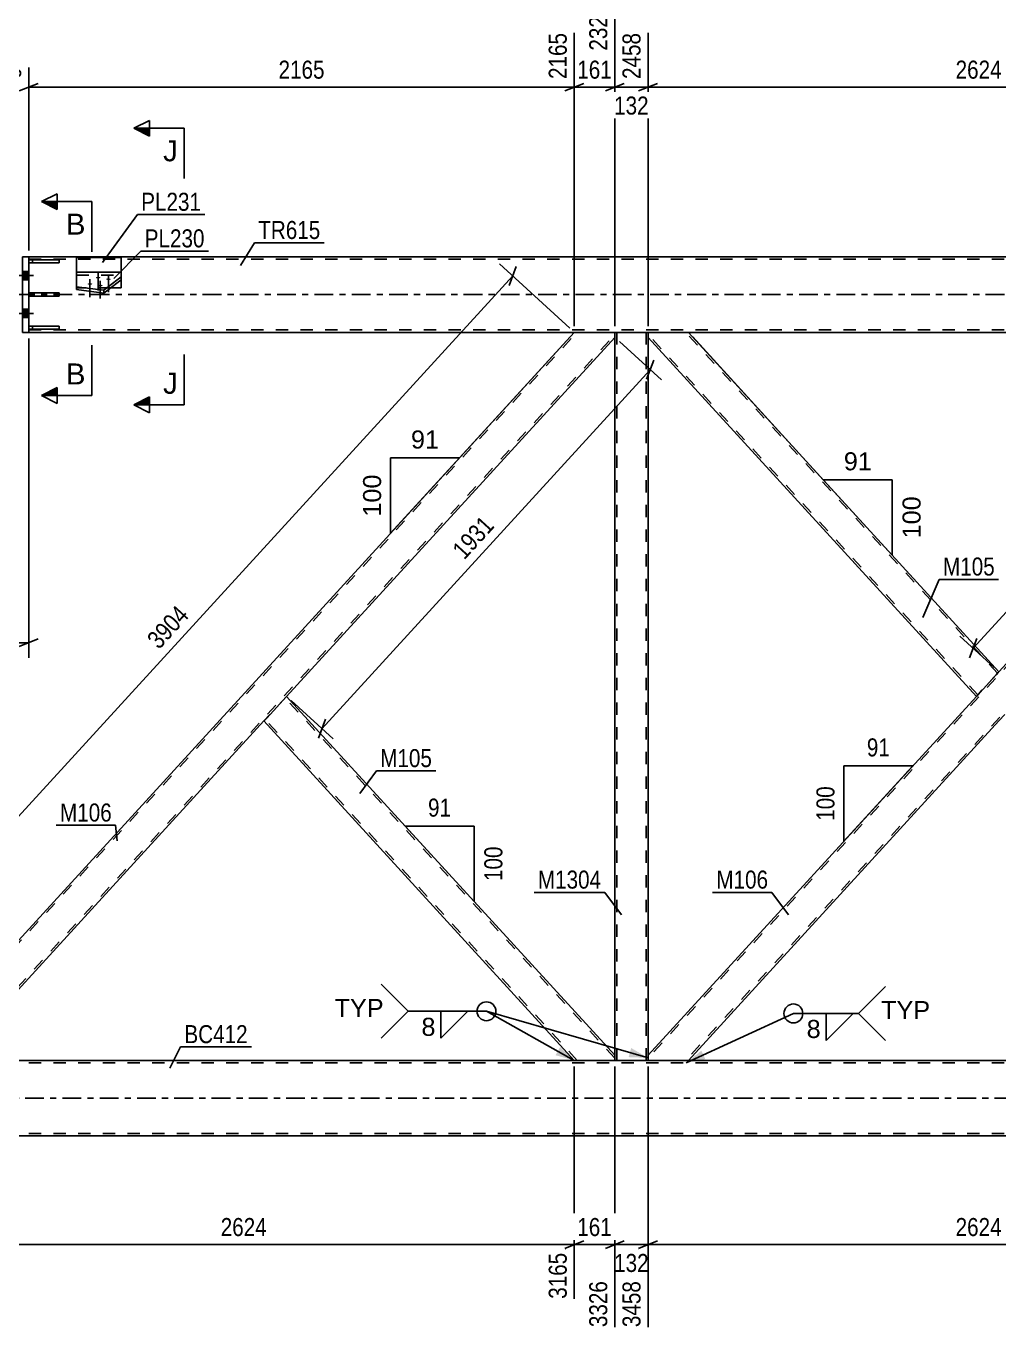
# Model space of a CAD drawing. Header units: millimetres. Extents: x -92 to 749, y -446 to 148.
# Drawn here: x -0.4 to 154, y -164.6 to 42.6 of the extents above; entities that cross this region are included whole.
import ezdxf

# ---------------------------------------------------------------- set-up
doc = ezdxf.new("R2010")
doc.units = ezdxf.units.MM
doc.linetypes.add('DXK_LINE_DOT2', pattern=[3.9198, 1.9599, -1.9599])
doc.linetypes.add('DXK_LINE_DOT3', pattern=[5.9187, 2.979, -0.9799, 0.9799, -0.9799])
doc.styles.add('Arial', font='ARIAL.TTF', dxfattribs={"height": 0.2})
doc.styles.add('Arial Narrow', font='ARIALN.TTF', dxfattribs={"height": 0.2})

# ---------------------------------------------------------------- blocks, each defined once
blk = doc.blocks.new('Part-122567614-2111 - 1912')
at = {"color": 7, "linetype": 'DXK_LINE_DOT2'}
for p, q in [((4.8, 0.25), (0, 0.25)), ((0, 0.25), (0, -0.23)), ((0.6, -0.23), (0.6, 0.25)), ((4.8, -0.23), (4.8, 0.25)), ((0, -0.23), (4.8, -0.23))]:
    blk.add_line(p, q, dxfattribs=at)
blk = doc.blocks.new('Part-122567614-2250 - 1912')
at = {"color": 7, "linetype": 'DXK_LINE_DOT2'}
for p, q in [((98.31, -6), (93.03, -6)), ((93.03, -6.8), (93.03, -6)), ((93.35, -121.6), (93.35, -6)), ((97.99, -121.6), (97.99, -6)), ((98.31, -6.8), (98.31, -6)), ((93.03, -121.6), (93.03, -120.8)), ((98.31, -121.6), (93.03, -121.6)), ((98.31, -121.6), (98.31, -120.8))]:
    blk.add_line(p, q, dxfattribs=at)
at = {"color": 2, "linetype": 'Continuous'}
for p, q in [((93.03, -120.8), (93.03, -6.8)), ((98.31, -120.8), (98.31, -6.8))]:
    blk.add_line(p, q, dxfattribs=at)
blk = doc.blocks.new('Part-122567614-2093 - 1912')
at = {"color": 2, "linetype": 'Continuous'}
for p, q in [((578.17, 6), (0, 6)), ((205.83, -6), (0, -6))]:
    blk.add_line(p, q, dxfattribs=at)
at = {"color": 7, "linetype": 'DXK_LINE_DOT2'}
for p, q in [((0, -6), (0, 6)), ((578.17, 5.6), (0, 5.6)), ((578.17, -5.6), (0, -5.6))]:
    blk.add_line(p, q, dxfattribs=at)
at = {"color": 7, "linetype": 'DXK_LINE_DOT3'}
blk.add_line((-2, 0), (578.17, 0), dxfattribs=at)
blk = doc.blocks.new('Bolt-122567614-2070 - 1912')
at = {"linetype": 'Continuous'}
for points in [[(-1, 3.66), (-1, 2.34), (0, 2.34), (0, 3.66)], [(-1, 3.66), (-1, 2.34), (0, 2.34), (0, 3.66)], [(-1, -2.34), (-1, -3.66), (0, -3.66), (0, -2.34)], [(-1, -2.34), (-1, -3.66), (0, -3.66), (0, -2.34)]]:
    blk.add_hatch(color=1, dxfattribs=at).paths.add_polyline_path(points)
at = {"color": 1, "linetype": 'Continuous'}
for p, q in [((0.76, 3), (-4, 3)), ((0.76, 3), (-4, 3)), ((0, 3.66), (-1, 3.66)), ((0, 3.66), (-1, 3.66)), ((0, 2.34), (-1, 2.34)), ((0, 2.34), (-1, 2.34)), ((0.76, -3), (-4, -3)), ((0.76, -3), (-4, -3)), ((0, -2.34), (-1, -2.34)), ((0, -2.34), (-1, -2.34)), ((0, -3.66), (-1, -3.66)), ((0, -3.66), (-1, -3.66))]:
    blk.add_line(p, q, dxfattribs=at)
blk = doc.blocks.new('Part-122567614-2108 - 1912')
at = {"color": 2, "linetype": 'Continuous'}
for p, q in [((578.17, -121.6), (-40, -121.6)), ((196.41, -133.6), (-14.5, -133.6))]:
    blk.add_line(p, q, dxfattribs=at)
at = {"color": 7, "linetype": 'DXK_LINE_DOT2'}
for p, q in [((578.17, -122), (-40, -122)), ((578.17, -133.2), (-40, -133.2))]:
    blk.add_line(p, q, dxfattribs=at)
at = {"color": 7, "linetype": 'DXK_LINE_DOT3'}
blk.add_line((-42, -127.6), (578.17, -127.6), dxfattribs=at)
blk = doc.blocks.new('Part-122567614-2109 - 1912')
at = {"color": 7, "linetype": 'DXK_LINE_DOT2'}
for p, q in [((4.8, -5.01), (0, -5.01)), ((0, -5.01), (0, -5.49)), ((0, -5.49), (4.8, -5.49)), ((0.6, -5.49), (0.6, -5.01)), ((4.8, -5.49), (4.8, -5.01))]:
    blk.add_line(p, q, dxfattribs=at)
blk = doc.blocks.new('Part-122567614-2110 - 1912')
at = {"color": 7, "linetype": 'DXK_LINE_DOT2'}
for p, q in [((4.8, 5.51), (0, 5.51)), ((0, 5.51), (0, 5.03)), ((0, 5.03), (4.8, 5.03)), ((0.6, 5.03), (0.6, 5.51)), ((4.8, 5.03), (4.8, 5.51))]:
    blk.add_line(p, q, dxfattribs=at)
blk = doc.blocks.new('Part-122567614-2112 - 1912')
at = {"color": 2, "linetype": 'Continuous'}
for p, q in [((0, -5.49), (0, -5.01)), ((0, -5.01), (4.8, -5.01)), ((4.8, -5.49), (0, -5.49)), ((4.8, -5.01), (4.8, -5.49))]:
    blk.add_line(p, q, dxfattribs=at)
at = {"color": 7, "linetype": 'DXK_LINE_DOT2'}
blk.add_line((0.6, -5.49), (0.6, -5.01), dxfattribs=at)
blk = doc.blocks.new('Part-122567614-2113 - 1912')
at = {"color": 2, "linetype": 'Continuous'}
for p, q in [((0, 5.51), (4.8, 5.51)), ((0, 5.51), (0, 5.03)), ((4.8, 5.03), (0, 5.03)), ((4.8, 5.51), (4.8, 5.03))]:
    blk.add_line(p, q, dxfattribs=at)
at = {"color": 7, "linetype": 'DXK_LINE_DOT2'}
blk.add_line((0.6, 5.03), (0.6, 5.51), dxfattribs=at)
blk = doc.blocks.new('Part-122567614-2114 - 1912')
at = {"color": 2, "linetype": 'Continuous'}
for p, q in [((0, 0.25), (4.8, 0.25)), ((0, 0.25), (0, -0.23)), ((4.8, 0.25), (4.8, -0.23)), ((4.8, -0.23), (0, -0.23))]:
    blk.add_line(p, q, dxfattribs=at)
at = {"color": 7, "linetype": 'DXK_LINE_DOT2'}
blk.add_line((0.6, -0.23), (0.6, 0.25), dxfattribs=at)
blk = doc.blocks.new('Part-122567614-2179 - 1912')
at = {"color": 2, "linetype": 'Continuous'}
for p, q in [((-1, -6), (-1, 6)), ((0, 6), (-1, 6)), ((0, -6), (0, 6)), ((-1, -6), (0, -6))]:
    blk.add_line(p, q, dxfattribs=at)
blk = doc.blocks.new('Part-122567614-2224 - 1912')
at = {"color": 2, "linetype": 'Continuous'}
for p, q in [((37.77, -67.24), (40.91, -63.8)), ((93.03, -120.8), (40.91, -63.8)), ((37.33, -67.71), (37.77, -67.24)), ((86.6, -121.6), (37.33, -67.71)), ((93.03, -121.6), (93.03, -120.8))]:
    blk.add_line(p, q, dxfattribs=at)
at = {"color": 7, "linetype": 'DXK_LINE_DOT2'}
for p, q in [((93.03, -121.27), (40.69, -64.04)), ((37.37, -67.68), (37.77, -67.24)), ((37.55, -67.48), (37.57, -67.46)), ((87.04, -121.6), (37.55, -67.48)), ((93.03, -121.6), (86.6, -121.6)), ((93.03, -121.6), (93.03, -121.57))]:
    blk.add_line(p, q, dxfattribs=at)
blk = doc.blocks.new('Part-122567614-2295 - 1912')
at = {"color": 2, "linetype": 'Continuous'}
for p, q in [((98.31, -6.8), (98.31, -6)), ((154, -59.89), (104.73, -6)), ((150.42, -63.8), (98.31, -6.8)), ((153.87, -60.03), (153.57, -60.36)), ((154, -59.89), (153.87, -60.03)), ((153.57, -60.36), (150.42, -63.8))]:
    blk.add_line(p, q, dxfattribs=at)
at = {"color": 7, "linetype": 'DXK_LINE_DOT2'}
for p, q in [((104.73, -6), (98.31, -6)), ((153.78, -60.12), (104.3, -6)), ((150.64, -63.56), (98.31, -6.33)), ((153.87, -60.03), (153.78, -60.12)), ((153.73, -60.18), (153.57, -60.36)), ((150.64, -63.56), (150.66, -63.54))]:
    blk.add_line(p, q, dxfattribs=at)
blk = doc.blocks.new('Part-122567614-2300 - 1912')
at = {"color": 7, "linetype": 'DXK_LINE_DOT2'}
for p, q in [((203.7, -6), (98.31, -121.27)), ((209.69, -6), (203.27, -6)), ((209.69, -6.71), (209.69, -6)), ((209.69, -6.33), (104.3, -121.6)), ((154, -59.89), (150.42, -63.8)), ((157.58, -63.8), (154, -67.71)), ((98.31, -121.41), (98.31, -121.39)), ((104.73, -121.6), (98.31, -121.6))]:
    blk.add_line(p, q, dxfattribs=at)
at = {"color": 2, "linetype": 'Continuous'}
for p, q in [((203.27, -6), (154, -59.89)), ((209.69, -6.8), (157.58, -63.8)), ((209.69, -6.73), (209.69, -6.71)), ((209.69, -6.8), (209.69, -6.73)), ((150.42, -63.8), (98.31, -120.8)), ((154, -67.71), (104.73, -121.6)), ((98.31, -121.6), (98.31, -120.8))]:
    blk.add_line(p, q, dxfattribs=at)
blk = doc.blocks.new('Part-122567614-2305 - 1912')
at = {"color": 2, "linetype": 'Continuous'}
for p, q in [((-18.36, -120.8), (86.6, -6)), ((93.03, -6), (93.03, -6.8)), ((93.03, -6.8), (40.91, -63.8)), ((-11.94, -121.6), (37.33, -67.71)), ((-18.36, -121.6), (-18.36, -120.8))]:
    blk.add_line(p, q, dxfattribs=at)
at = {"color": 7, "linetype": 'DXK_LINE_DOT2'}
for p, q in [((-18.36, -121.27), (87.04, -6)), ((93.03, -6), (86.6, -6)), ((-12.37, -121.6), (93.03, -6.33)), ((40.91, -63.8), (37.33, -67.71)), ((-18.36, -121.6), (-11.94, -121.6))]:
    blk.add_line(p, q, dxfattribs=at)
blk = doc.blocks.new('Part-122567614-2335 - 1912')
at = {"color": 2, "linetype": 'Continuous'}
for p, q in [((14.66, 3.53), (7.57, 3.53)), ((7.57, 3.53), (7.57, 0.78)), ((11.92, 0.68), (14.66, 2.81)), ((14.66, 2.35), (11.92, 0.23)), ((14.66, 3.53), (14.66, 2.35)), ((7.57, 1.24), (11.92, 0.68)), ((11.92, 0.23), (7.57, 0.78)), ((11.92, 0.68), (11.92, 0.23))]:
    blk.add_line(p, q, dxfattribs=at)
at = {"color": 7, "linetype": 'DXK_LINE_DOT2'}
blk.add_line((7.57, 3.08), (14.66, 3.08), dxfattribs=at)
blk = doc.blocks.new('Part-122567614-2338 - 1912')
at = {"color": 2, "linetype": 'Continuous'}
for p, q in [((7.57, 5.89), (7.57, 3.53)), ((14.66, 5.89), (7.57, 5.89)), ((14.66, 5.89), (14.66, 3.53)), ((14.66, 2.35), (14.66, 1.09)), ((14.66, 1.09), (13.03, 1.09))]:
    blk.add_line(p, q, dxfattribs=at)
at = {"color": 7, "linetype": 'DXK_LINE_DOT2'}
for p, q in [((7.57, 3.53), (7.57, 1.09)), ((14.66, 3.53), (14.66, 2.35)), ((13.03, 1.09), (7.57, 1.09))]:
    blk.add_line(p, q, dxfattribs=at)
blk = doc.blocks.new('Bolt-122567614-2339 - 1912')
at = {"linetype": 'Continuous'}
for points in [[(11, 2.56), (10.93, 2.56), (10.86, 2.57), (10.79, 2.58), (10.74, 2.6), (10.69, 2.62), (10.66, 2.65), (10.65, 2.67), (10.65, 2.7), (10.66, 2.72), (10.69, 2.75), (10.74, 2.77), (10.79, 2.78), (10.86, 2.8), (10.93, 2.8), (11, 2.81), (11.08, 2.8), (11.15, 2.8), (11.22, 2.78), (11.27, 2.77), (11.32, 2.75), (11.35, 2.72), (11.36, 2.7), (11.36, 2.67), (11.35, 2.65), (11.32, 2.62), (11.27, 2.6), (11.22, 2.58), (11.15, 2.57), (11.08, 2.56)], [(12.65, 2.31), (12.58, 2.32), (12.5, 2.32), (12.44, 2.34), (12.38, 2.35), (12.34, 2.37), (12.31, 2.4), (12.29, 2.42), (12.29, 2.45), (12.31, 2.47), (12.34, 2.5), (12.38, 2.52), (12.44, 2.54), (12.5, 2.55), (12.58, 2.56), (12.65, 2.56), (12.73, 2.56), (12.8, 2.55), (12.86, 2.54), (12.92, 2.52), (12.96, 2.5), (12.99, 2.47), (13.01, 2.45), (13.01, 2.42), (12.99, 2.4), (12.96, 2.37), (12.92, 2.35), (12.86, 2.34), (12.8, 2.32), (12.73, 2.32)], [(9.71, 1.56), (9.64, 1.56), (9.57, 1.57), (9.5, 1.58), (9.45, 1.6), (9.4, 1.62), (9.37, 1.64), (9.36, 1.67), (9.36, 1.7), (9.37, 1.72), (9.4, 1.74), (9.45, 1.76), (9.5, 1.78), (9.57, 1.79), (9.64, 1.8), (9.71, 1.81), (9.79, 1.8), (9.86, 1.79), (9.93, 1.78), (9.98, 1.76), (10.03, 1.74), (10.06, 1.72), (10.07, 1.7), (10.07, 1.67), (10.06, 1.64), (10.03, 1.62), (9.98, 1.6), (9.93, 1.58), (9.86, 1.57), (9.79, 1.56)], [(11.36, 1.31), (11.29, 1.31), (11.21, 1.32), (11.15, 1.33), (11.09, 1.35), (11.05, 1.37), (11.02, 1.4), (11, 1.42), (11, 1.45), (11.02, 1.47), (11.05, 1.5), (11.09, 1.52), (11.15, 1.53), (11.21, 1.55), (11.29, 1.55), (11.36, 1.56), (11.44, 1.55), (11.51, 1.55), (11.57, 1.53), (11.63, 1.52), (11.67, 1.5), (11.7, 1.47), (11.72, 1.45), (11.72, 1.42), (11.7, 1.4), (11.67, 1.37), (11.63, 1.35), (11.57, 1.33), (11.51, 1.32), (11.44, 1.31)]]:
    blk.add_hatch(color=1, dxfattribs=at).paths.add_polyline_path(points)
at = {"color": 1, "linetype": 'Continuous'}
for p, q in [((9.71, 2.43), (9.71, -0.39)), ((11, 3.44), (11, 0.62)), ((11.36, 2.19), (11.36, -0.63)), ((12.65, 3.19), (12.65, 0.37))]:
    blk.add_line(p, q, dxfattribs=at)
blk = doc.blocks.new('StraightDimension-122567614-2724 - 1912')
at = {"color": 7, "linetype": 'Continuous'}
for p, q in [((0, -7), (0, -57.68)), ((-40, -115.8), (-40, -52.43)), ((-38.5, -54.68), (-41.5, -55.88)), ((-40, -55.28), (0, -55.28)), ((-1.5, -55.88), (1.5, -54.68))]:
    blk.add_line(p, q, dxfattribs=at)
at = {"color": 0}
blk.add_wipeout([(-15.74, -54.53), (-15.74, -50.33), (-24.26, -50.33), (-24.26, -54.53)], dxfattribs=at)
at = {"color": 3, "style": 'Arial Narrow'}
blk.add_text('1000', height=2.863, dxfattribs=at).set_placement((-23.66, -53.93))
blk = doc.blocks.new('StraightDimension-122567614-7625 - 1912')
at = {"color": 7, "linetype": 'Continuous'}
for p, q in [((-18.36, -122.6), (-18.36, -157.63)), ((86.6, -122.6), (86.6, -159.46)), ((-16.86, -150.25), (-19.86, -151.45)), ((-18.36, -150.85), (86.6, -150.85)), ((85.1, -151.45), (88.1, -150.25))]:
    blk.add_line(p, q, dxfattribs=at)
at = {"color": 0}
blk.add_wipeout([(38.38, -150.1), (38.38, -145.9), (29.87, -145.9), (29.87, -150.1)], dxfattribs=at)
at = {"color": 0, "linetype": 'Continuous'}
blk.add_wipeout([(86, -151.55), (81.8, -151.55), (81.8, -160.06), (86, -160.06)], dxfattribs=at)
at = {"color": 3, "style": 'Arial Narrow'}
blk.add_text('2624', height=2.863, dxfattribs=at).set_placement((30.47, -149.5))
at = {"color": 3, "linetype": 'Continuous', "style": 'Arial Narrow'}
blk.add_text('3165', height=2.863, rotation=90.0002, dxfattribs=at).set_placement((85.4, -159.46))
blk = doc.blocks.new('StraightDimension-122567614-7253 - 1912')
at = {"color": 7, "linetype": 'Continuous'}
for p, q in [((93.03, -5), (93.03, 46.04)), ((86.6, -5), (86.6, 41.54)), ((85.1, 32.33), (88.1, 33.53)), ((94.53, 33.53), (91.53, 32.33)), ((86.6, 32.93), (93.03, 32.93))]:
    blk.add_line(p, q, dxfattribs=at)
at = {"color": 0}
blk.add_wipeout([(93.16, 33.68), (93.16, 37.88), (86.47, 37.88), (86.47, 33.68)], dxfattribs=at)
at = {"color": 0, "linetype": 'Continuous'}
blk.add_wipeout([(92.43, 46.64), (88.23, 46.64), (88.23, 38.13), (92.43, 38.13)], dxfattribs=at)
at = {"color": 3, "linetype": 'Continuous', "style": 'Arial Narrow'}
blk.add_text('2326', height=2.863, rotation=90.0002, dxfattribs=at).set_placement((91.83, 38.73))
at = {"color": 3, "style": 'Arial Narrow'}
blk.add_text('161', height=2.863, dxfattribs=at).set_placement((87.07, 34.28))
blk = doc.blocks.new('StraightDimension-122567614-7623 - 1912')
at = {"color": 7, "linetype": 'Continuous'}
for p, q in [((93.03, -122.6), (93.03, -163.96)), ((98.31, -122.6), (98.31, -163.96)), ((91.53, -151.45), (94.53, -150.25)), ((93.03, -150.85), (98.31, -150.85)), ((99.81, -150.25), (96.81, -151.45))]:
    blk.add_line(p, q, dxfattribs=at)
at = {"color": 0}
blk.add_wipeout([(99.01, -155.8), (99.01, -151.6), (92.32, -151.6), (92.32, -155.8)], dxfattribs=at)
at = {"color": 0, "linetype": 'Continuous'}
blk.add_wipeout([(97.71, -156.05), (93.51, -156.05), (93.51, -164.56), (97.71, -164.56)], dxfattribs=at)
at = {"color": 3, "style": 'Arial Narrow'}
blk.add_text('132', height=2.863, dxfattribs=at).set_placement((92.92, -155.2))
at = {"color": 3, "linetype": 'Continuous', "style": 'Arial Narrow'}
blk.add_text('3458', height=2.863, rotation=90.0002, dxfattribs=at).set_placement((97.11, -163.96))
blk = doc.blocks.new('StraightDimension-122567614-2534 - 1912')
at = {"color": 7, "linetype": 'Continuous'}
for p, q in [((93.76, -7.47), (100.42, -13.56)), ((46.54, -68.94), (98.65, -11.94)), ((98.08, -13.45), (99.22, -10.43)), ((41.65, -64.47), (48.31, -70.56)), ((47.11, -67.43), (45.97, -70.45))]:
    blk.add_line(p, q, dxfattribs=at)
at = {"color": 0}
blk.add_wipeout([(74.91, -36.8), (71.81, -33.96), (66.07, -40.24), (69.17, -43.08)], dxfattribs=at)
at = {"color": 3, "style": 'Arial Narrow'}
blk.add_text('1931', height=2.863, rotation=47.5612, dxfattribs=at).set_placement((69.13, -42.23))
blk = doc.blocks.new('StraightDimension-122567614-2549 - 1912')
at = {"color": 7, "linetype": 'Continuous'}
for p, q in [((202.53, -5.33), (197.08, -0.34)), ((198.61, -3.77), (199.75, -0.75)), ((149.91, -56.15), (199.18, -2.26)), ((153.26, -59.21), (147.81, -54.22)), ((150.48, -54.64), (149.34, -57.66))]:
    blk.add_line(p, q, dxfattribs=at)
at = {"color": 0}
blk.add_wipeout([(176.86, -25.56), (173.76, -22.72), (168.02, -29), (171.12, -31.84)], dxfattribs=at)
at = {"color": 3, "style": 'Arial Narrow'}
blk.add_text('1825', height=2.863, rotation=47.5612, dxfattribs=at).set_placement((171.08, -30.99))
blk = doc.blocks.new('StraightDimension-122567614-2694 - 1912')
at = {"color": 7, "linetype": 'Continuous'}
for p, q in [((85.87, -5.33), (74.71, 4.87)), ((76.25, 1.44), (77.39, 4.46)), ((-28.54, -112.29), (76.82, 2.95)), ((-19.1, -120.93), (-30.65, -110.36)), ((-27.98, -110.78), (-29.11, -113.8))]:
    blk.add_line(p, q, dxfattribs=at)
at = {"color": 0}
blk.add_wipeout([(26.45, -51.02), (23.36, -48.19), (17.61, -54.47), (20.71, -57.3)], dxfattribs=at)
at = {"color": 3, "style": 'Arial Narrow'}
blk.add_text('3904', height=2.863, rotation=47.5612, dxfattribs=at).set_placement((20.67, -56.46))
blk = doc.blocks.new('AngleDimension-122567614-2708 - 1912')
at = {"color": 7, "linetype": 'Continuous'}
for p, q in [((105.4, -6.74), (126.13, -29.41)), ((137.07, -29.41), (126.13, -29.41)), ((137.07, -41.37), (126.13, -29.41)), ((137.07, -41.37), (137.07, -29.41))]:
    blk.add_line(p, q, dxfattribs=at)
at = {"color": 0}
for points in [[(134.42, -28.51), (134.42, -24.31), (128.78, -24.31), (128.78, -28.51)], [(142.17, -31.45), (137.97, -31.45), (137.97, -39.32), (142.17, -39.32)]]:
    blk.add_wipeout(points, dxfattribs=at)
at = {"color": 3, "style": 'Arial'}
blk.add_text('91', height=2.865, dxfattribs=at).set_placement((129.38, -27.91))
blk.add_text('100', height=2.865, rotation=90.0002, dxfattribs=at).set_placement((141.57, -38.72))
blk = doc.blocks.new('AngleDimension-122567614-2712 - 1912')
at = {"color": 7, "linetype": 'Continuous'}
for p, q in [((85.93, -6.74), (68.36, -25.95)), ((57.43, -25.95), (68.36, -25.95)), ((57.43, -37.91), (68.36, -25.95)), ((57.43, -37.91), (57.43, -25.95))]:
    blk.add_line(p, q, dxfattribs=at)
at = {"color": 0}
for points in [[(65.72, -25.05), (65.72, -20.85), (60.07, -20.85), (60.07, -25.05)], [(56.53, -27.99), (52.33, -27.99), (52.33, -35.86), (56.53, -35.86)]]:
    blk.add_wipeout(points, dxfattribs=at)
at = {"color": 3, "style": 'Arial'}
blk.add_text('91', height=2.865, dxfattribs=at).set_placement((60.67, -24.45))
blk.add_text('100', height=2.865, rotation=90.0002, dxfattribs=at).set_placement((55.93, -35.26))
blk = doc.blocks.new('AngleDimension-122567614-2752 - 1912')
at = {"color": 7, "linetype": 'Continuous'}
for p, q in [((129.4, -74.84), (140.33, -74.84)), ((129.4, -86.79), (140.33, -74.84)), ((129.4, -86.79), (129.4, -74.84)), ((138.97, -76.33), (140.33, -74.84))]:
    blk.add_line(p, q, dxfattribs=at)
at = {"color": 0}
for points in [[(137.29, -73.94), (137.29, -69.74), (132.44, -69.74), (132.44, -73.94)], [(128.5, -77.47), (124.3, -77.47), (124.3, -84.16), (128.5, -84.16)]]:
    blk.add_wipeout(points, dxfattribs=at)
at = {"color": 3, "style": 'Arial Narrow'}
blk.add_text('91', height=2.863, dxfattribs=at).set_placement((133.04, -73.34))
blk.add_text('100', height=2.863, rotation=90.0002, dxfattribs=at).set_placement((127.9, -83.56))
blk = doc.blocks.new('StraightDimension-122567614-7251 - 1912')
at = {"color": 7, "linetype": 'Continuous'}
for p, q in [((98.31, -5), (98.31, 41.54)), ((203.27, -5), (203.27, 41.54)), ((99.81, 33.53), (96.81, 32.33)), ((201.77, 32.33), (204.77, 33.53)), ((98.31, 32.93), (203.27, 32.93))]:
    blk.add_line(p, q, dxfattribs=at)
at = {"color": 0, "linetype": 'Continuous'}
blk.add_wipeout([(202.67, 42.14), (198.47, 42.14), (198.47, 33.63), (202.67, 33.63)], dxfattribs=at)
at = {"color": 0}
blk.add_wipeout([(155.05, 33.68), (155.05, 37.88), (146.53, 37.88), (146.53, 33.68)], dxfattribs=at)
at = {"color": 3, "linetype": 'Continuous', "style": 'Arial Narrow'}
blk.add_text('5082', height=2.863, rotation=90.0002, dxfattribs=at).set_placement((202.07, 34.23))
at = {"color": 3, "style": 'Arial Narrow'}
blk.add_text('2624', height=2.863, dxfattribs=at).set_placement((147.13, 34.28))
blk = doc.blocks.new('StraightDimension-122567614-7252 - 1912')
at = {"color": 7, "linetype": 'Continuous'}
for p, q in [((93.03, -5), (93.03, 46.04)), ((98.31, -5), (98.31, 41.54)), ((91.53, 32.33), (94.53, 33.53)), ((99.81, 33.53), (96.81, 32.33)), ((93.03, 32.93), (98.31, 32.93))]:
    blk.add_line(p, q, dxfattribs=at)
at = {"color": 0, "linetype": 'Continuous'}
blk.add_wipeout([(97.71, 42.14), (93.51, 42.14), (93.51, 33.63), (97.71, 33.63)], dxfattribs=at)
at = {"color": 0}
blk.add_wipeout([(99.01, 27.98), (99.01, 32.18), (92.32, 32.18), (92.32, 27.98)], dxfattribs=at)
at = {"color": 3, "linetype": 'Continuous', "style": 'Arial Narrow'}
blk.add_text('2458', height=2.863, rotation=90.0002, dxfattribs=at).set_placement((97.11, 34.23))
at = {"color": 3, "style": 'Arial Narrow'}
blk.add_text('132', height=2.863, dxfattribs=at).set_placement((92.92, 28.58))
blk = doc.blocks.new('StraightDimension-122567614-7254 - 1912')
at = {"color": 7, "linetype": 'Continuous'}
for p, q in [((86.6, -5), (86.6, 41.54)), ((0, 7), (0, 36.06)), ((1.5, 33.53), (-1.5, 32.33)), ((85.1, 32.33), (88.1, 33.53)), ((0, 32.93), (86.6, 32.93))]:
    blk.add_line(p, q, dxfattribs=at)
at = {"color": 0, "linetype": 'Continuous'}
for points in [[(86, 42.14), (81.8, 42.14), (81.8, 33.63), (86, 33.63)], [(-0.6, 36.66), (-4.8, 36.66), (-4.8, 33.63), (-0.6, 33.63)]]:
    blk.add_wipeout(points, dxfattribs=at)
at = {"color": 0}
blk.add_wipeout([(47.56, 33.68), (47.56, 37.88), (39.05, 37.88), (39.05, 33.68)], dxfattribs=at)
at = {"color": 3, "linetype": 'Continuous', "style": 'Arial Narrow'}
for s, height, p in [('2165', 2.863, (85.4, 34.23)), ('0', 2.86, (-1.2, 34.23))]:
    blk.add_text(s, height=height, rotation=90.0002, dxfattribs=at).set_placement(p)
at = {"color": 3, "style": 'Arial Narrow'}
blk.add_text('2165', height=2.863, dxfattribs=at).set_placement((39.65, 34.28))
blk = doc.blocks.new('StraightDimension-122567614-7622 - 1912')
at = {"color": 7, "linetype": 'Continuous'}
for p, q in [((98.31, -122.6), (98.31, -163.96)), ((203.27, -122.6), (203.27, -159.46)), ((99.81, -150.25), (96.81, -151.45)), ((98.31, -150.85), (203.27, -150.85)), ((201.77, -151.45), (204.77, -150.25))]:
    blk.add_line(p, q, dxfattribs=at)
at = {"color": 0}
blk.add_wipeout([(155.05, -150.1), (155.05, -145.9), (146.53, -145.9), (146.53, -150.1)], dxfattribs=at)
at = {"color": 0, "linetype": 'Continuous'}
blk.add_wipeout([(202.67, -151.55), (198.47, -151.55), (198.47, -160.06), (202.67, -160.06)], dxfattribs=at)
at = {"color": 3, "style": 'Arial Narrow'}
blk.add_text('2624', height=2.863, dxfattribs=at).set_placement((147.13, -149.5))
at = {"color": 3, "linetype": 'Continuous', "style": 'Arial Narrow'}
blk.add_text('6082', height=2.863, rotation=90.0002, dxfattribs=at).set_placement((202.07, -159.46))
blk = doc.blocks.new('StraightDimension-122567614-7624 - 1912')
at = {"color": 7, "linetype": 'Continuous'}
for p, q in [((86.6, -122.6), (86.6, -159.46)), ((93.03, -122.6), (93.03, -163.96)), ((85.1, -151.45), (88.1, -150.25)), ((86.6, -150.85), (93.03, -150.85)), ((94.53, -150.25), (91.53, -151.45))]:
    blk.add_line(p, q, dxfattribs=at)
at = {"color": 0}
blk.add_wipeout([(93.16, -150.1), (93.16, -145.9), (86.47, -145.9), (86.47, -150.1)], dxfattribs=at)
at = {"color": 0, "linetype": 'Continuous'}
blk.add_wipeout([(92.43, -156.05), (88.23, -156.05), (88.23, -164.56), (92.43, -164.56)], dxfattribs=at)
at = {"color": 3, "style": 'Arial Narrow'}
blk.add_text('161', height=2.863, dxfattribs=at).set_placement((87.07, -149.5))
at = {"color": 3, "linetype": 'Continuous', "style": 'Arial Narrow'}
blk.add_text('3326', height=2.863, rotation=90.0002, dxfattribs=at).set_placement((91.83, -163.96))
blk = doc.blocks.new('AngleDimension-122567614-18301 - 1912')
at = {"color": 7, "linetype": 'Continuous'}
for p, q in [((59.19, -83.79), (59.74, -84.4)), ((70.68, -84.4), (59.74, -84.4)), ((70.68, -96.35), (59.74, -84.4)), ((70.68, -96.35), (70.68, -84.4))]:
    blk.add_line(p, q, dxfattribs=at)
at = {"color": 0}
for points in [[(67.64, -83.5), (67.64, -79.3), (62.78, -79.3), (62.78, -83.5)], [(75.78, -87.03), (71.58, -87.03), (71.58, -93.72), (75.78, -93.72)]]:
    blk.add_wipeout(points, dxfattribs=at)
at = {"color": 3, "style": 'Arial Narrow'}
blk.add_text('91', height=2.863, dxfattribs=at).set_placement((63.38, -82.9))
blk.add_text('100', height=2.863, rotation=90.0002, dxfattribs=at).set_placement((75.18, -93.12))
blk = doc.blocks.new('Mark-122567614-2089 - 1912')
at = {"color": 0}
blk.add_wipeout([(46.3, 8.82), (46.3, 11.82), (36.43, 11.82), (36.43, 8.82)], dxfattribs=at)
blk.add_wipeout([(46.3, 8.82), (46.3, 11.82), (36.43, 11.82), (36.43, 8.82)], dxfattribs=at)
at = {"color": 30, "linetype": 'Continuous'}
for p, q in [((33.62, 4.63), (35.83, 8.22)), ((35.83, 8.22), (46.9, 8.22))]:
    blk.add_line(p, q, dxfattribs=at)
at = {"color": 3, "style": 'Arial Narrow'}
blk.add_text('TR615', height=2.863, dxfattribs=at).set_placement((36.43, 8.82))
blk = doc.blocks.new('Mark-122567614-2104 - 1912')
at = {"color": 0}
blk.add_wipeout([(34.76, -118.87), (34.76, -115.87), (24.71, -115.87), (24.71, -118.87)], dxfattribs=at)
blk.add_wipeout([(34.76, -118.87), (34.76, -115.87), (24.71, -115.87), (24.71, -118.87)], dxfattribs=at)
at = {"color": 30, "linetype": 'Continuous'}
for p, q in [((22.37, -122.83), (24.11, -119.47)), ((24.11, -119.47), (35.36, -119.47))]:
    blk.add_line(p, q, dxfattribs=at)
at = {"color": 3, "style": 'Arial Narrow'}
blk.add_text('BC412', height=2.863, dxfattribs=at).set_placement((24.71, -118.87))
blk = doc.blocks.new('SectionMark-122567614-3246 - 1912')
at = {"linetype": 'Continuous'}
for points in [[(4.5, 14.76), (4.5, 13.51), (2, 14.76)], [(4.5, -14.78), (4.5, -16.03), (2, -16.03)]]:
    blk.add_hatch(color=6, dxfattribs=at).paths.add_polyline_path(points)
at = {"color": 6, "linetype": 'Continuous'}
for p, q in [((2, 14.76), (4.5, 16.01)), ((10, 14.76), (2, 14.76)), ((2, 14.76), (4.5, 13.51)), ((4.5, 13.51), (4.5, 16.01)), ((2, -16.03), (4.5, -14.78)), ((10, -16.03), (2, -16.03)), ((4.5, -17.28), (2, -16.03)), ((4.5, -14.78), (4.5, -17.28))]:
    blk.add_line(p, q, dxfattribs=at)
at = {"color": 0, "linetype": 'Continuous'}
for points in [[(9, 9.51), (9, 13.01), (5.89, 13.01), (5.89, 9.51)], [(9, -14.28), (9, -10.78), (5.89, -10.78), (5.89, -14.28)]]:
    blk.add_wipeout(points, dxfattribs=at)
at = {"color": 6, "linetype": 'Continuous'}
for p, q in [((10, 14.76), (10, 6.76)), ((10, -16.03), (10, -8.03))]:
    blk.add_line(p, q, dxfattribs=at)
at = {"color": 3, "linetype": 'Continuous', "style": 'Arial'}
for p in [(5.89, 9.51), (5.89, -14.28)]:
    blk.add_text('B', height=3.34, dxfattribs=at).set_placement(p)
blk = doc.blocks.new('SectionMark-122567614-19154 - 1912')
at = {"linetype": 'Continuous'}
for points in [[(19.16, 26.41), (19.16, 25.16), (16.66, 26.41)], [(19.16, -16.26), (19.16, -17.51), (16.66, -17.51)]]:
    blk.add_hatch(color=6, dxfattribs=at).paths.add_polyline_path(points)
at = {"color": 6, "linetype": 'Continuous'}
for p, q in [((16.66, 26.41), (19.16, 27.66)), ((19.16, 25.16), (19.16, 27.66)), ((24.66, 26.41), (16.66, 26.41)), ((16.66, 26.41), (19.16, 25.16)), ((16.66, -17.51), (19.16, -16.26)), ((19.16, -16.26), (19.16, -18.76)), ((24.66, -17.51), (16.66, -17.51)), ((19.16, -18.76), (16.66, -17.51))]:
    blk.add_line(p, q, dxfattribs=at)
at = {"color": 0, "linetype": 'Continuous'}
for points in [[(23.66, 21.16), (23.66, 24.66), (21.32, 24.66), (21.32, 21.16)], [(23.66, -15.76), (23.66, -12.26), (21.32, -12.26), (21.32, -15.76)]]:
    blk.add_wipeout(points, dxfattribs=at)
at = {"color": 6, "linetype": 'Continuous'}
for p, q in [((24.66, 26.41), (24.66, 18.41)), ((24.66, -17.51), (24.66, -9.51))]:
    blk.add_line(p, q, dxfattribs=at)
at = {"color": 3, "linetype": 'Continuous', "style": 'Arial'}
for p in [(21.32, 21.16), (21.32, -15.76)]:
    blk.add_text('J', height=3.34, dxfattribs=at).set_placement(p)
blk = doc.blocks.new('Mark-122567614-2220 - 1912')
at = {"color": 0}
blk.add_wipeout([(64.02, -75.04), (64.02, -72.04), (55.79, -72.04), (55.79, -75.04)], dxfattribs=at)
blk.add_wipeout([(64.02, -75.04), (64.02, -72.04), (55.79, -72.04), (55.79, -75.04)], dxfattribs=at)
at = {"color": 30, "linetype": 'Continuous'}
for p, q in [((52.55, -79.21), (55.19, -75.64)), ((55.19, -75.64), (64.62, -75.64))]:
    blk.add_line(p, q, dxfattribs=at)
at = {"color": 3, "style": 'Arial Narrow'}
blk.add_text('M105', height=2.863, dxfattribs=at).set_placement((55.79, -75.04))
blk = doc.blocks.new('Mark-122567614-2246 - 1912')
at = {"color": 0}
blk.add_wipeout([(90.87, -94.33), (90.87, -91.33), (80.82, -91.33), (80.82, -94.33)], dxfattribs=at)
blk.add_wipeout([(90.87, -94.33), (90.87, -91.33), (80.82, -91.33), (80.82, -94.33)], dxfattribs=at)
at = {"color": 30, "linetype": 'Continuous'}
for p in [(80.22, -94.93), (94.09, -98.47)]:
    blk.add_line(p, (91.47, -94.93), dxfattribs=at)
at = {"color": 3, "style": 'Arial Narrow'}
blk.add_text('M1304', height=2.863, dxfattribs=at).set_placement((80.82, -94.33))
blk = doc.blocks.new('WeldMark-122567614-3268 - 1912')
at = {"linetype": 'Continuous'}
blk.add_hatch(color=30, dxfattribs=at).paths.add_polyline_path([(107.4, -121.42), (104.36, -122), (106.77, -120.06)])
at = {"color": 3, "linetype": 'Continuous'}
for q in [(135.99, -109.87), (135.99, -118.44)]:
    blk.add_line((131.7, -114.15), q, dxfattribs=at)
at = {"color": 30, "linetype": 'Continuous'}
blk.add_line((104.36, -122), (121.38, -114.15), dxfattribs=at)
at = {"color": 3, "linetype": 'Continuous'}
blk.add_arc((121.38, -114.15), 1.5, 90, 270, dxfattribs=at)
at = {"color": 0}
blk.add_wipeout([(125.9, -118.25), (125.9, -114.85), (123.28, -114.85), (123.28, -118.25)], dxfattribs=at)
at = {"color": 30, "linetype": 'Continuous'}
blk.add_line((121.38, -114.15), (131.7, -114.15), dxfattribs=at)
at = {"color": 3, "linetype": 'Continuous'}
for p, q in [((126.56, -114.15), (130.85, -114.15)), ((130.85, -114.15), (126.56, -118.44)), ((126.56, -118.44), (126.56, -114.15))]:
    blk.add_line(p, q, dxfattribs=at)
blk.add_arc((121.38, -114.15), 1.5, 270, 90, dxfattribs=at)
at = {"color": 3, "style": 'Arial'}
blk.add_text('8', height=2.87, dxfattribs=at).set_placement((123.48, -118.05))
at = {"color": 0, "linetype": 'Continuous'}
blk.add_wipeout([(143.08, -115.05), (143.08, -112.05), (135.3, -112.05), (135.3, -115.05)], dxfattribs=at)
blk.add_wipeout([(143.08, -115.05), (143.08, -112.05), (135.3, -112.05), (135.3, -115.05)], dxfattribs=at)
at = {"color": 3, "linetype": 'Continuous', "style": 'Arial'}
blk.add_text('TYP', height=2.865, dxfattribs=at).set_placement((135.3, -115.05))
blk = doc.blocks.new('Mark-122567614-2291 - 1912')
at = {"color": 0}
blk.add_wipeout([(153.35, -44.62), (153.35, -41.62), (145.13, -41.62), (145.13, -44.62)], dxfattribs=at)
blk.add_wipeout([(153.35, -44.62), (153.35, -41.62), (145.13, -41.62), (145.13, -44.62)], dxfattribs=at)
at = {"color": 30, "linetype": 'Continuous'}
for p, q in [((141.94, -51.29), (144.53, -45.22)), ((144.53, -45.22), (153.95, -45.22))]:
    blk.add_line(p, q, dxfattribs=at)
at = {"color": 3, "style": 'Arial Narrow'}
blk.add_text('M105', height=2.863, dxfattribs=at).set_placement((145.13, -44.62))
blk = doc.blocks.new('Mark-122567614-2296 - 1912')
at = {"color": 0}
blk.add_wipeout([(117.38, -94.33), (117.38, -91.33), (109.15, -91.33), (109.15, -94.33)], dxfattribs=at)
blk.add_wipeout([(117.38, -94.33), (117.38, -91.33), (109.15, -91.33), (109.15, -94.33)], dxfattribs=at)
at = {"color": 30, "linetype": 'Continuous'}
for p in [(108.55, -94.93), (120.6, -98.47)]:
    blk.add_line(p, (117.98, -94.93), dxfattribs=at)
at = {"color": 3, "style": 'Arial Narrow'}
blk.add_text('M106', height=2.863, dxfattribs=at).set_placement((109.15, -94.33))
blk = doc.blocks.new('Mark-122567614-2301 - 1912')
at = {"color": 0}
blk.add_wipeout([(13.18, -83.68), (13.18, -80.68), (4.96, -80.68), (4.96, -83.68)], dxfattribs=at)
blk.add_wipeout([(13.18, -83.68), (13.18, -80.68), (4.96, -80.68), (4.96, -83.68)], dxfattribs=at)
at = {"color": 30, "linetype": 'Continuous'}
for p in [(4.36, -84.28), (14.01, -86.75)]:
    blk.add_line(p, (13.78, -84.28), dxfattribs=at)
at = {"color": 3, "style": 'Arial Narrow'}
blk.add_text('M106', height=2.863, dxfattribs=at).set_placement((4.96, -83.68))
blk = doc.blocks.new('WeldMark-122567614-3286 - 1912')
at = {"linetype": 'Continuous'}
for points in [[(84.35, -119.48), (86.6, -121.6), (83.62, -120.79)], [(95.63, -119.65), (98.31, -121.2), (95.22, -121.09)]]:
    blk.add_hatch(color=30, dxfattribs=at).paths.add_polyline_path(points)
at = {"color": 3, "linetype": 'Continuous'}
for q in [(55.94, -109.52), (55.94, -118.1)]:
    blk.add_line((60.23, -113.81), q, dxfattribs=at)
at = {"color": 30, "linetype": 'Continuous'}
for p in [(98.31, -121.2), (86.6, -121.6)]:
    blk.add_line(p, (72.65, -113.81), dxfattribs=at)
at = {"color": 3, "linetype": 'Continuous'}
for start, end in [(90, 270), (270, 90)]:
    blk.add_arc((72.65, -113.81), 1.5, start, end, dxfattribs=at)
at = {"color": 0}
blk.add_wipeout([(64.75, -117.91), (64.75, -114.51), (62.13, -114.51), (62.13, -117.91)], dxfattribs=at)
at = {"color": 30, "linetype": 'Continuous'}
blk.add_line((60.23, -113.81), (72.65, -113.81), dxfattribs=at)
at = {"color": 3, "linetype": 'Continuous'}
for p, q in [((65.41, -113.81), (69.69, -113.81)), ((69.69, -113.81), (65.41, -118.1)), ((65.41, -118.1), (65.41, -113.81))]:
    blk.add_line(p, q, dxfattribs=at)
at = {"color": 3, "style": 'Arial'}
blk.add_text('8', height=2.87, dxfattribs=at).set_placement((62.33, -117.71))
at = {"color": 0, "linetype": 'Continuous'}
blk.add_wipeout([(56.33, -114.71), (56.33, -111.71), (48.55, -111.71), (48.55, -114.71)], dxfattribs=at)
blk.add_wipeout([(56.33, -114.71), (56.33, -111.71), (48.55, -111.71), (48.55, -114.71)], dxfattribs=at)
at = {"color": 3, "linetype": 'Continuous', "style": 'Arial'}
blk.add_text('TYP', height=2.865, dxfattribs=at).set_placement((48.55, -114.71))
blk = doc.blocks.new('Mark-122567614-18973 - 1912')
at = {"color": 0}
blk.add_wipeout([(27.91, 7.49), (27.91, 10.49), (18.41, 10.49), (18.41, 7.49)], dxfattribs=at)
blk.add_wipeout([(27.91, 7.49), (27.91, 10.49), (18.41, 10.49), (18.41, 7.49)], dxfattribs=at)
at = {"color": 30, "linetype": 'Continuous'}
for p, q in [((13.49, 2.53), (17.81, 6.89)), ((17.81, 6.89), (28.51, 6.89))]:
    blk.add_line(p, q, dxfattribs=at)
at = {"color": 3, "style": 'Arial Narrow'}
blk.add_text('PL230', height=2.863, dxfattribs=at).set_placement((18.41, 7.49))
blk = doc.blocks.new('Mark-122567614-18976 - 1912')
at = {"color": 0}
blk.add_wipeout([(27.35, 13.3), (27.35, 16.3), (17.85, 16.3), (17.85, 13.3)], dxfattribs=at)
blk.add_wipeout([(27.35, 13.3), (27.35, 16.3), (17.85, 16.3), (17.85, 13.3)], dxfattribs=at)
at = {"color": 30, "linetype": 'Continuous'}
for p, q in [((11.71, 5.08), (17.25, 12.7)), ((17.25, 12.7), (27.95, 12.7))]:
    blk.add_line(p, q, dxfattribs=at)
at = {"color": 3, "style": 'Arial Narrow'}
blk.add_text('PL231', height=2.863, dxfattribs=at).set_placement((17.85, 13.3))

msp = doc.modelspace()

# ---------------------------------------------------------------- block references
for name in ['Part-122567614-2093 - 1912', 'Part-122567614-2179 - 1912', 'Part-122567614-2110 - 1912', 'Part-122567614-2113 - 1912', 'Part-122567614-2338 - 1912', 'Bolt-122567614-2070 - 1912', 'Part-122567614-2335 - 1912', 'Bolt-122567614-2339 - 1912', 'Part-122567614-2111 - 1912', 'Part-122567614-2114 - 1912', 'Part-122567614-2305 - 1912', 'Part-122567614-2109 - 1912', 'Part-122567614-2112 - 1912', 'Part-122567614-2250 - 1912', 'Part-122567614-2295 - 1912', 'Part-122567614-2300 - 1912', 'Part-122567614-2224 - 1912', 'Part-122567614-2108 - 1912']:
    msp.add_blockref(name, (0, 0))

# ---------------------------------------------------------------- next in the draw order: block references
for name in ['StraightDimension-122567614-7253 - 1912', 'StraightDimension-122567614-2549 - 1912', 'StraightDimension-122567614-2724 - 1912', 'StraightDimension-122567614-2534 - 1912', 'AngleDimension-122567614-2708 - 1912', 'AngleDimension-122567614-2752 - 1912', 'Mark-122567614-2296 - 1912', 'StraightDimension-122567614-7625 - 1912', 'StraightDimension-122567614-7623 - 1912']:
    msp.add_blockref(name, (0, 0))

# ---------------------------------------------------------------- next in the draw order: block references
for name in ['StraightDimension-122567614-7251 - 1912', 'StraightDimension-122567614-2694 - 1912', 'Mark-122567614-2291 - 1912', 'StraightDimension-122567614-7624 - 1912', 'StraightDimension-122567614-7622 - 1912']:
    msp.add_blockref(name, (0, 0))

# ---------------------------------------------------------------- next in the draw order: block references
for name in ['StraightDimension-122567614-7252 - 1912', 'StraightDimension-122567614-7254 - 1912', 'AngleDimension-122567614-2712 - 1912', 'Mark-122567614-2301 - 1912', 'AngleDimension-122567614-18301 - 1912', 'Mark-122567614-2246 - 1912', 'WeldMark-122567614-3286 - 1912', 'WeldMark-122567614-3268 - 1912', 'Mark-122567614-2104 - 1912']:
    msp.add_blockref(name, (0, 0))

# ---------------------------------------------------------------- next in the draw order: block references
for name in ['SectionMark-122567614-19154 - 1912', 'SectionMark-122567614-3246 - 1912', 'Mark-122567614-2089 - 1912', 'Mark-122567614-2220 - 1912']:
    msp.add_blockref(name, (0, 0))

# ---------------------------------------------------------------- next in the draw order: block references
msp.add_blockref('Mark-122567614-18973 - 1912', (0, 0))

# ---------------------------------------------------------------- next in the draw order: block references
msp.add_blockref('Mark-122567614-18976 - 1912', (0, 0))

doc.saveas('drawing.dxf')
